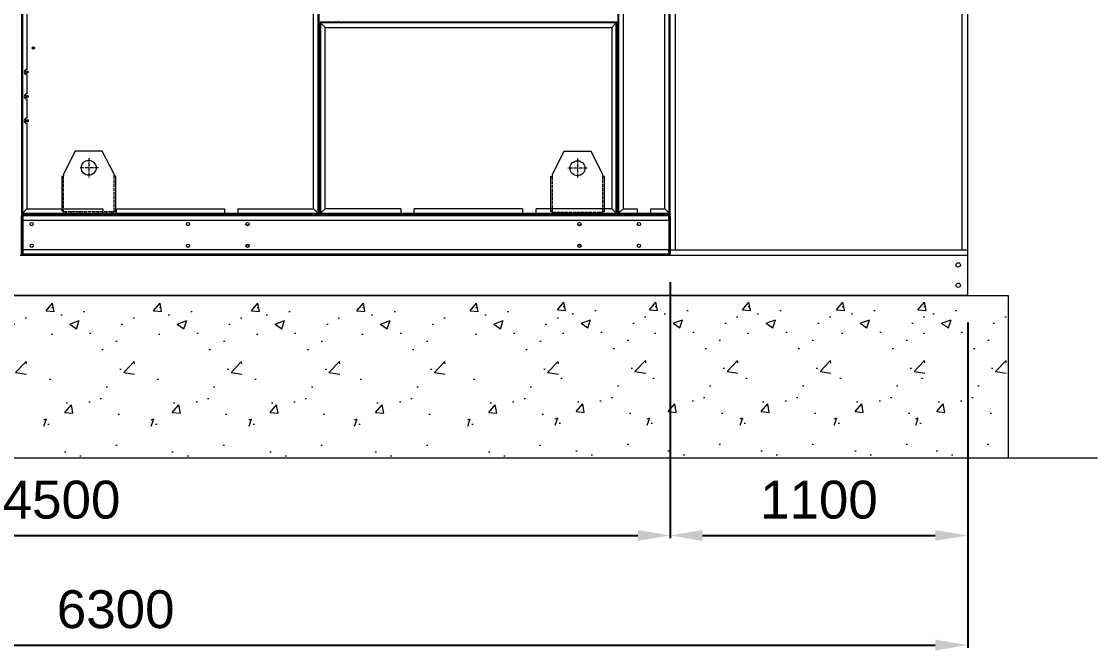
# Model space of a CAD drawing. Header units: millimetres. Extents: x -17070 to 42538, y -291348 to 31440.
# Drawn here: x 26526 to 30504, y 16067 to 18392 of the extents above; entities that cross this region are included whole.
import ezdxf

# ---------------------------------------------------------------- set-up
doc = ezdxf.new("R2010")
doc.units = ezdxf.units.MM
doc.linetypes.add('DASHDOT', pattern=[18.5, 12, -3, 0.5, -3])
doc.linetypes.add('DASHED', pattern=[15, 12, -3])
doc.layers.add('냉각탑_기초', color=23, linetype='Continuous')
doc.styles.get("Standard").update_dxf_attribs({"font": 'arial.ttf'})
doc.dimstyles.new('1.40', dxfattribs={"dimscale": 20, "dimtxt": 1.5, "dimasz": 1, "dimexe": 0.5, "dimexo": 0.5, "dimgap": 0.5, "dimtad": 1, "dimdec": 0, "dimzin": 0, "dimdsep": 46, "dimtxsty": 'Standard', "dimcen": 0, "dimclrd": 2, "dimclre": 2, "dimclrt": 3, "dimadec": 0, "dimazin": 0, "dimtfac": 1, "dimtdec": 0, "dimtmove": 0, "dimatfit": 0, "dimfxl": 1, "dimtolj": 1, "dimtzin": 0, "dimlwd": -1, "dimlwe": -1, "dimarcsym": 0})

# ---------------------------------------------------------------- blocks, each defined once
blk = doc.blocks.new('*D742')
at = {"color": 2, "transparency": 16777216}
for p, q in [((24424.2, 17427.7), (24424.2, 16481.8)), ((28924.2, 17427.7), (28924.2, 16481.8)), ((24544.2, 16491.8), (28804.2, 16491.8))]:
    blk.add_line(p, q, dxfattribs=at)
for points in [[(24544.2, 16511.8), (24544.2, 16471.8), (24424.2, 16491.8)], [(28804.2, 16511.8), (28804.2, 16471.8), (28924.2, 16491.8)]]:
    blk.add_solid(points, dxfattribs=at)
at = {"layer": 'Defpoints', "color": 0, "transparency": 16777216}
for p in [(24424.2, 17527.7), (28924.2, 17527.7), (28924.2, 16491.8)]:
    blk.add_point(p, dxfattribs=at)
at = {"color": 3, "lineweight": 5, "transparency": 16777216, "insert": (26674.2, 16623.2), "char_height": 140, "attachment_point": 5}
blk.add_mtext('\\A1;4500', dxfattribs=at)
blk = doc.blocks.new('*D743')
at = {"color": 2, "transparency": 16777216}
for p, q in [((28924.2, 17279.3), (28924.2, 16481.8)), ((30024.2, 17279.3), (30024.2, 16481.8)), ((29044.2, 16491.8), (29904.2, 16491.8))]:
    blk.add_line(p, q, dxfattribs=at)
for points in [[(29044.2, 16511.8), (29044.2, 16471.8), (28924.2, 16491.8)], [(29904.2, 16511.8), (29904.2, 16471.8), (30024.2, 16491.8)]]:
    blk.add_solid(points, dxfattribs=at)
at = {"layer": 'Defpoints', "color": 0, "transparency": 16777216}
for p in [(28924.2, 17379.3), (30024.2, 17379.3), (30024.2, 16491.8)]:
    blk.add_point(p, dxfattribs=at)
at = {"color": 3, "lineweight": 5, "transparency": 16777216, "insert": (29474.2, 16623.2), "char_height": 140, "attachment_point": 5}
blk.add_mtext('\\A1;1100', dxfattribs=at)
blk = doc.blocks.new('*D744')
at = {"color": 2, "transparency": 16777216}
for p, q in [((23724.2, 17279.3), (23724.2, 16076.6)), ((30024.2, 17279.3), (30024.2, 16076.6)), ((23844.2, 16086.6), (29904.2, 16086.6))]:
    blk.add_line(p, q, dxfattribs=at)
for points in [[(23844.2, 16106.6), (23844.2, 16066.6), (23724.2, 16086.6)], [(29904.2, 16106.6), (29904.2, 16066.6), (30024.2, 16086.6)]]:
    blk.add_solid(points, dxfattribs=at)
at = {"layer": 'Defpoints', "color": 0, "transparency": 16777216}
for p in [(23724.2, 17379.3), (30024.2, 17379.3), (30024.2, 16086.6)]:
    blk.add_point(p, dxfattribs=at)
at = {"color": 3, "lineweight": 5, "transparency": 16777216, "insert": (26874.2, 16218.1), "char_height": 140, "attachment_point": 5}
blk.add_mtext('\\A1;6300', dxfattribs=at)
blk = doc.blocks.new('457536')
at = {"color": 7, "lineweight": 5}
for p, q in [((114592.520962, 89152.297332), (114550.020962, 89069.297332)), ((114692.520962, 89152.297332), (114592.520962, 89152.297332)), ((114735.020962, 89069.297332), (114692.520962, 89152.297332)), ((114542.520962, 89059.297332), (114542.520962, 88929.797332)), ((114742.520962, 88929.797332), (114742.520962, 89059.297332)), ((114550.020962, 88922.297332), (114735.020962, 88922.297332))]:
    blk.add_line(p, q, dxfattribs=at)
at = {"color": 7, "linetype": 'DASHDOT', "lineweight": 5}
for p, q in [((114642.520962, 89126.047332), (114642.520962, 89054.547332)), ((114678.270962, 89090.297332), (114606.770962, 89090.297332))]:
    blk.add_line(p, q, dxfattribs=at)
at = {"color": 7, "lineweight": 5, "ltscale": 0.125}
for p, q in [((114550.020962, 89059.297332), (114550.020962, 89069.297332)), ((114735.020962, 89069.297332), (114735.020962, 89059.297332))]:
    blk.add_line(p, q, dxfattribs=at)
at = {"color": 7, "lineweight": 5, "ltscale": 0.09375}
for p, q in [((114542.520962, 89059.297332), (114550.020962, 89059.297332)), ((114742.520962, 89059.297332), (114735.020962, 89059.297332)), ((114550.020962, 88929.797332), (114542.520962, 88929.797332)), ((114550.020962, 88922.297332), (114550.020962, 88929.797332)), ((114735.020962, 88929.797332), (114742.520962, 88929.797332)), ((114735.020962, 88922.297332), (114735.020962, 88929.797332))]:
    blk.add_line(p, q, dxfattribs=at)
at = {"color": 7, "linetype": 'DASHED', "lineweight": 5}
for p, q in [((114548.520962, 89059.297332), (114548.520962, 88929.797332)), ((114736.520962, 88929.797332), (114736.520962, 89059.297332)), ((114550.020962, 88928.297332), (114735.020962, 88928.297332))]:
    blk.add_line(p, q, dxfattribs=at)
at = {"color": 7, "linetype": 'DASHED', "lineweight": 5, "ltscale": 0.075}
for p, q in [((114558.520962, 88928.297332), (114558.520962, 88922.297332)), ((114576.520962, 88928.297332), (114576.520962, 88922.297332)), ((114608.520962, 88928.297332), (114608.520962, 88922.297332)), ((114626.520962, 88928.297332), (114626.520962, 88922.297332)), ((114658.520962, 88928.297332), (114658.520962, 88922.297332)), ((114676.520962, 88928.297332), (114676.520962, 88922.297332)), ((114708.520962, 88928.297332), (114708.520962, 88922.297332)), ((114726.520962, 88928.297332), (114726.520962, 88922.297332))]:
    blk.add_line(p, q, dxfattribs=at)
at = {"color": 7, "lineweight": 5}
blk.add_circle((114642.520962, 89090.297332), 27.5, dxfattribs=at)
blk = doc.blocks.new('1')
at = {"color": 0, "lineweight": 20}
for p, q in [((30024.2, 17527.7), (30024.2, 20527.7)), ((30004.2, 17547.7), (30004.2, 20507.7)), ((28924.2, 17547.7), (30024.2, 17547.7)), ((26520.7, 17527.7), (26528.9, 17527.7)), ((28919.5, 17527.7), (30024.2, 17527.7)), ((28924.2, 17527.7), (28924.2, 17532.4)), ((30024.2, 17379.3), (30024.2, 17527.7)), ((30024.2, 17379.3), (23724.2, 17379.3))]:
    blk.add_line(p, q, dxfattribs=at)
at = {"color": 7, "lineweight": 20}
for p, q in [((26526.2, 20524.6), (26526.2, 17682.8)), ((26529.3, 20524.6), (26529.3, 17682.8)), ((26546.2, 20497.7), (26546.2, 18214.6)), ((27606.2, 17699.7), (27606.2, 20499)), ((27623.1, 17682.8), (27623.1, 20524.6)), ((27626.2, 17682.8), (27626.2, 20524.6)), ((28730.2, 20524.6), (28730.2, 17682.8)), ((28733.3, 20524.6), (28733.3, 17682.8)), ((28750.2, 20499), (28750.2, 17699.7)), ((28921.1, 17682.8), (28921.1, 20524.6)), ((28924.2, 17682.8), (28924.2, 20524.6)), ((28944.2, 17547.7), (28944.2, 20507.7)), ((28904.2, 17699.7), (28904.2, 19688.7)), ((28725.1, 18389.7), (27631.3, 18389.7)), ((28725.1, 18386.6), (27631.3, 18386.6)), ((27648.2, 18369.7), (28708.2, 18369.7)), ((26528.2, 17679.3), (28924.2, 17679.3)), ((26528.2, 17677.7), (28924.2, 17677.7)), ((26529.3, 17679.7), (27623.1, 17679.7)), ((28919.5, 17677.7), (26530.9, 17677.7)), ((28919.5, 17673), (26530.9, 17673)), ((27631.3, 17679.7), (28725.1, 17679.7)), ((26530.9, 17657.7), (28919.5, 17657.7)), ((28919.5, 17547.7), (26530.9, 17547.7)), ((28919.5, 17527.7), (26528.9, 17527.7)), ((26530.9, 17532.4), (28919.5, 17532.4)), ((26530.9, 17527.7), (28919.5, 17527.7))]:
    blk.add_line(p, q, dxfattribs=at)
at = {"color": 7, "lineweight": 20, "ltscale": 0.000833333}
for p, q in [((27628.2, 18388.1), (27628.2, 18386.6)), ((27631.3, 18389.7), (27629.8, 18389.7)), ((27629.8, 18386.6), (27629.8, 18388.1)), ((27629.8, 18388.1), (27631.3, 18388.1)), ((28726.6, 18389.7), (28725.1, 18389.7)), ((28725.1, 18388.1), (28726.6, 18388.1)), ((28726.6, 18388.1), (28726.6, 18386.6)), ((28728.2, 18386.6), (28728.2, 18388.1)), ((26526.2, 17682.8), (26526.2, 17681.3)), ((26527.8, 17681.3), (26527.8, 17682.8)), ((26529.3, 17681.3), (26527.8, 17681.3)), ((26527.8, 17679.7), (26529.3, 17679.7)), ((26529.4, 17673), (26530.9, 17673)), ((27623.1, 17682.8), (27623.1, 17681.3)), ((27624.6, 17681.3), (27623.1, 17681.3)), ((27623.1, 17679.7), (27624.6, 17679.7)), ((27624.6, 17682.8), (27624.6, 17681.3)), ((27626.2, 17681.3), (27626.2, 17682.8)), ((27628.2, 17682.8), (27628.2, 17681.3)), ((27629.8, 17681.3), (27629.8, 17682.8)), ((27631.3, 17681.3), (27629.8, 17681.3)), ((27629.8, 17679.7), (27631.3, 17679.7)), ((28726.6, 17681.3), (28725.1, 17681.3)), ((28725.1, 17679.7), (28726.6, 17679.7)), ((28726.6, 17682.8), (28726.6, 17681.3)), ((28728.2, 17681.3), (28728.2, 17682.8)), ((28730.2, 17682.8), (28730.2, 17681.3)), ((28731.8, 17681.3), (28731.8, 17682.8)), ((28733.3, 17681.3), (28731.8, 17681.3)), ((28731.8, 17679.7), (28733.3, 17679.7)), ((28921, 17673), (28919.5, 17673)), ((28921.1, 17682.8), (28921.1, 17681.3)), ((28922.6, 17681.3), (28921.1, 17681.3)), ((28921.1, 17679.7), (28922.6, 17679.7)), ((28922.6, 17682.8), (28922.6, 17681.3)), ((28924.2, 17681.3), (28924.2, 17682.8)), ((26529.4, 17532.4), (26530.9, 17532.4)), ((28921, 17532.4), (28919.5, 17532.4))]:
    blk.add_line(p, q, dxfattribs=at)
at = {"color": 7, "lineweight": 20, "ltscale": 0.000888889}
for p, q in [((27628.2, 18388.1), (27629.8, 18388.1)), ((27628.2, 18386.6), (27629.8, 18386.6)), ((27629.8, 18389.7), (27629.8, 18388.1)), ((28725.1, 18389.7), (28725.1, 18388.1)), ((28726.6, 18389.7), (28726.6, 18388.1)), ((28728.2, 18388.1), (28726.6, 18388.1)), ((28728.2, 18386.6), (28726.6, 18386.6)), ((26526.2, 17682.8), (26527.8, 17682.8)), ((26526.2, 17681.3), (26527.8, 17681.3)), ((26527.8, 17679.7), (26527.8, 17681.3)), ((26528.2, 17679.3), (26528.2, 17677.7)), ((26529.3, 17679.7), (26529.3, 17681.3)), ((27623.1, 17679.7), (27623.1, 17681.3)), ((27626.2, 17682.8), (27624.6, 17682.8)), ((27624.6, 17679.7), (27624.6, 17681.3)), ((27626.2, 17681.3), (27624.6, 17681.3)), ((27628.2, 17681.3), (27629.8, 17681.3)), ((27629.8, 17679.7), (27629.8, 17681.3)), ((28725.1, 17679.7), (28725.1, 17681.3)), ((28726.6, 17679.7), (28726.6, 17681.3)), ((28728.2, 17681.3), (28726.6, 17681.3)), ((28730.2, 17682.8), (28731.8, 17682.8)), ((28730.2, 17681.3), (28731.8, 17681.3)), ((28731.8, 17679.7), (28731.8, 17681.3)), ((28733.3, 17679.7), (28733.3, 17681.3)), ((28921.1, 17679.7), (28921.1, 17681.3)), ((28924.2, 17682.8), (28922.6, 17682.8)), ((28922.6, 17679.7), (28922.6, 17681.3)), ((28924.2, 17681.3), (28922.6, 17681.3)), ((28924.2, 17679.3), (28924.2, 17677.7))]:
    blk.add_line(p, q, dxfattribs=at)
at = {"color": 7, "lineweight": 20, "ltscale": 0.391}
for p, q in [((27628.2, 18386.6), (27628.2, 17682.8)), ((27631.3, 18386.6), (27631.3, 17682.8)), ((28725.1, 17682.8), (28725.1, 18386.6)), ((28728.2, 17682.8), (28728.2, 18386.6))]:
    blk.add_line(p, q, dxfattribs=at)
at = {"color": 7, "lineweight": 20, "ltscale": 0.000251392}
for p, q in [((27631.3, 18389.7), (27631.3, 18389.2)), ((27628.2, 17682.8), (27628.6, 17682.8)), ((27631.3, 17679.7), (27631.3, 17680.1)), ((28728.2, 17682.8), (28727.7, 17682.8))]:
    blk.add_line(p, q, dxfattribs=at)
at = {"color": 7, "lineweight": 20, "ltscale": 0.001722}
for p, q in [((27631.3, 18386.6), (27631.3, 18389.7)), ((26529.3, 17682.8), (26526.2, 17682.8)), ((26529.3, 17682.8), (26529.3, 17679.7)), ((27623.1, 17682.8), (27626.2, 17682.8)), ((27631.3, 17682.8), (27628.2, 17682.8)), ((27631.3, 17682.8), (27631.3, 17679.7)), ((28725.1, 17682.8), (28728.2, 17682.8)), ((28733.3, 17682.8), (28730.2, 17682.8)), ((28733.3, 17682.8), (28733.3, 17679.7)), ((28921.1, 17682.8), (28924.2, 17682.8))]:
    blk.add_line(p, q, dxfattribs=at)
at = {"color": 7, "lineweight": 20, "ltscale": 0.013278}
for p, q in [((27648.2, 18369.7), (27631.3, 18386.6)), ((27631.3, 18386.6), (27648.2, 18369.7)), ((28725.1, 18386.6), (28708.2, 18369.7)), ((28708.2, 18369.7), (28725.1, 18386.6)), ((26529.3, 17682.8), (26546.2, 17699.7)), ((26546.2, 17699.7), (26529.3, 17682.8)), ((27623.1, 17682.8), (27606.2, 17699.7)), ((27606.2, 17699.7), (27623.1, 17682.8)), ((27648.2, 17699.7), (27631.3, 17682.8)), ((27631.3, 17682.8), (27648.2, 17699.7)), ((28725.1, 17682.8), (28708.2, 17699.7)), ((28708.2, 17699.7), (28725.1, 17682.8)), ((28733.3, 17682.8), (28750.2, 17699.7)), ((28750.2, 17699.7), (28733.3, 17682.8)), ((28921.1, 17682.8), (28904.2, 17699.7)), ((28904.2, 17699.7), (28921.1, 17682.8))]:
    blk.add_line(p, q, dxfattribs=at)
at = {"color": 7, "lineweight": 20, "ltscale": 0.001571}
blk.add_line((27667, 18389.7), (27665, 18391.7), dxfattribs=at)
at = {"color": 7, "lineweight": 20, "ltscale": 0.002222}
blk.add_line((27698.7, 18391.7), (27695.2, 18389.7), dxfattribs=at)
blk.add_line((27698.7, 18391.7), (27695.2, 18389.7), dxfattribs=at)
at = {"color": 7, "lineweight": 20, "ltscale": 0.001283}
blk.add_line((27699.2, 18391.7), (27700.4, 18389.7), dxfattribs=at)
blk.add_line((27699.2, 18391.7), (27700.4, 18389.7), dxfattribs=at)
at = {"color": 7, "lineweight": 20, "ltscale": 0.001111}
for p, q in [((28014, 18389.7), (28014, 18391.7)), ((28018.7, 18389.7), (28018.7, 18391.7)), ((28034, 18391.7), (28034, 18389.7)), ((28094, 18389.7), (28094, 18391.7)), ((28109.3, 18391.7), (28109.3, 18389.7)), ((28114, 18391.7), (28114, 18389.7)), ((27626.2, 18358.6), (27628.2, 18358.6)), ((27626.2, 17984.3), (27628.2, 17984.3)), ((28730.2, 17987.5), (28728.2, 17987.5)), ((28730.2, 17985.9), (28728.2, 17985.9)), ((28728.2, 17984.3), (28730.2, 17984.3)), ((27626.2, 17979.6), (27628.2, 17979.6)), ((27626.2, 17964.3), (27628.2, 17964.3)), ((28728.2, 17979.6), (28730.2, 17979.6)), ((28728.2, 17964.3), (28730.2, 17964.3)), ((27628.2, 17874.3), (27626.2, 17874.3)), ((28730.2, 17874.3), (28728.2, 17874.3)), ((27628.2, 17859), (27626.2, 17859)), ((27628.2, 17854.3), (27626.2, 17854.3)), ((28730.2, 17859), (28728.2, 17859)), ((28730.2, 17854.3), (28728.2, 17854.3)), ((28730.2, 17854.3), (28728.2, 17854.3)), ((28730.2, 17849.3), (28728.2, 17849.3)), ((28728.2, 17839.3), (28730.2, 17839.3)), ((28728.2, 17834.3), (28730.2, 17834.3)), ((28730.2, 17699.3), (28728.2, 17699.3)), ((28730.2, 17694.3), (28728.2, 17694.3))]:
    blk.add_line(p, q, dxfattribs=at)
at = {"color": 7, "lineweight": 20, "ltscale": 0.372222}
for p, q in [((27648.2, 17699.7), (27648.2, 18369.7)), ((28708.2, 18369.7), (28708.2, 17699.7))]:
    blk.add_line(p, q, dxfattribs=at)
at = {"color": 7, "lineweight": 20, "ltscale": 0.038889}
for p, q in [((26546.2, 18194.6), (26546.2, 18124.6)), ((26546.2, 18104.6), (26546.2, 18034.6))]:
    blk.add_line(p, q, dxfattribs=at)
at = {"color": 7, "lineweight": 20, "ltscale": 0.174969}
blk.add_line((26546.2, 18014.6), (26546.2, 17699.7), dxfattribs=at)
at = {"color": 7, "lineweight": 20, "ltscale": 0.001778}
for p, q in [((26526.2, 17673), (26529.4, 17673)), ((28924.2, 17673), (28921, 17673)), ((26526.2, 17532.4), (26529.4, 17532.4)), ((28924.2, 17532.4), (28921, 17532.4))]:
    blk.add_line(p, q, dxfattribs=at)
at = {"color": 7, "lineweight": 20, "ltscale": 0.078111}
for p, q in [((26526.2, 17532.4), (26526.2, 17673)), ((26529.4, 17532.4), (26529.4, 17673)), ((28919.5, 17673), (28919.5, 17532.4)), ((28921, 17673), (28921, 17532.4)), ((28924.2, 17673), (28924.2, 17532.4))]:
    blk.add_line(p, q, dxfattribs=at)
at = {"color": 7, "lineweight": 20, "ltscale": 0.164944}
for p, q in [((26529.3, 17682.8), (26826.2, 17682.8)), ((27326.2, 17682.8), (27623.1, 17682.8)), ((27631.3, 17682.8), (27928.2, 17682.8)), ((28428.2, 17682.8), (28725.1, 17682.8))]:
    blk.add_line(p, q, dxfattribs=at)
at = {"color": 7, "lineweight": 20, "ltscale": 0.002611}
for p, q in [((26530.9, 17677.7), (26530.9, 17673)), ((28919.5, 17677.7), (28919.5, 17673)), ((26530.9, 17527.7), (26530.9, 17532.4)), ((28919.5, 17527.7), (28919.5, 17532.4))]:
    blk.add_line(p, q, dxfattribs=at)
at = {"color": 7, "lineweight": 20, "ltscale": 0.0085}
for p, q in [((26530.9, 17673), (26530.9, 17657.7)), ((28919.5, 17657.7), (28919.5, 17673)), ((26530.9, 17547.7), (26530.9, 17532.4)), ((28919.5, 17532.4), (28919.5, 17547.7))]:
    blk.add_line(p, q, dxfattribs=at)
at = {"color": 7, "lineweight": 20, "ltscale": 0.155556}
for p, q in [((26546.2, 17699.7), (26826.2, 17699.7)), ((27326.2, 17699.7), (27606.2, 17699.7)), ((27928.2, 17699.7), (27648.2, 17699.7)), ((28708.2, 17699.7), (28428.2, 17699.7))]:
    blk.add_line(p, q, dxfattribs=at)
at = {"color": 7, "lineweight": 20, "ltscale": 0.009389}
for p, q in [((26826.2, 17699.7), (26826.2, 17682.8)), ((26876.2, 17699.7), (26876.2, 17682.8)), ((27276.2, 17699.7), (27276.2, 17682.8)), ((27326.2, 17699.7), (27326.2, 17682.8)), ((27928.2, 17699.7), (27928.2, 17682.8)), ((27978.2, 17682.8), (27978.2, 17699.7)), ((28378.2, 17699.7), (28378.2, 17682.8)), ((28428.2, 17682.8), (28428.2, 17699.7)), ((28802.2, 17699.7), (28802.2, 17682.8)), ((28852.2, 17682.8), (28852.2, 17699.7))]:
    blk.add_line(p, q, dxfattribs=at)
at = {"color": 7, "lineweight": 20, "ltscale": 0.027778}
for p, q in [((26826.2, 17682.8), (26876.2, 17682.8)), ((26826.2, 17682.8), (26876.2, 17682.8)), ((27276.2, 17682.8), (27326.2, 17682.8)), ((27928.2, 17682.8), (27978.2, 17682.8)), ((27928.2, 17682.8), (27978.2, 17682.8)), ((28378.2, 17682.8), (28428.2, 17682.8)), ((28378.2, 17682.8), (28428.2, 17682.8)), ((28802.2, 17682.8), (28852.2, 17682.8))]:
    blk.add_line(p, q, dxfattribs=at)
at = {"color": 7, "lineweight": 20, "ltscale": 0.222222}
for p, q in [((26876.2, 17699.7), (27276.2, 17699.7)), ((26876.2, 17682.8), (27276.2, 17682.8)), ((28378.2, 17699.7), (27978.2, 17699.7)), ((27978.2, 17682.8), (28378.2, 17682.8))]:
    blk.add_line(p, q, dxfattribs=at)
at = {"color": 7, "lineweight": 20, "ltscale": 0.000222136}
for p, q in [((27125.3, 17679.3), (27125.3, 17679.7)), ((27378.3, 17679.3), (27378.3, 17679.7)), ((28825.3, 17679.3), (28825.3, 17679.7))]:
    blk.add_line(p, q, dxfattribs=at)
at = {"color": 7, "lineweight": 20, "ltscale": 0.005556}
for p, q in [((27135.3, 17679.3), (27125.3, 17679.3)), ((27378.3, 17679.3), (27368.3, 17679.3)), ((28582.3, 17679.3), (28572.3, 17679.3)), ((28825.3, 17679.3), (28815.3, 17679.3))]:
    blk.add_line(p, q, dxfattribs=at)
at = {"color": 7, "lineweight": 20, "ltscale": 0.00022214}
for p, q in [((27135.3, 17679.3), (27135.3, 17679.7)), ((27368.3, 17679.3), (27368.3, 17679.7)), ((28815.3, 17679.3), (28815.3, 17679.7))]:
    blk.add_line(p, q, dxfattribs=at)
at = {"color": 7, "lineweight": 20, "ltscale": 0.129444}
for p, q in [((27368.3, 17679.3), (27135.3, 17679.3)), ((28815.3, 17679.3), (28582.3, 17679.3))]:
    blk.add_line(p, q, dxfattribs=at)
at = {"color": 7, "lineweight": 20, "ltscale": 0.000222146}
blk.add_line((28572.3, 17679.3), (28572.3, 17679.7), dxfattribs=at)
at = {"color": 7, "lineweight": 20, "ltscale": 0.000222151}
blk.add_line((28582.3, 17679.3), (28582.3, 17679.7), dxfattribs=at)
at = {"color": 7, "lineweight": 20, "ltscale": 0.038278}
for p, q in [((28733.3, 17682.8), (28802.2, 17682.8)), ((28852.2, 17682.8), (28921.1, 17682.8))]:
    blk.add_line(p, q, dxfattribs=at)
at = {"color": 7, "lineweight": 20, "ltscale": 0.104333}
blk.add_line((28733.3, 17679.7), (28921.1, 17679.7), dxfattribs=at)
at = {"color": 7, "lineweight": 20, "ltscale": 0.028889}
for p, q in [((28750.2, 17699.7), (28802.2, 17699.7)), ((28852.2, 17699.7), (28904.2, 17699.7))]:
    blk.add_line(p, q, dxfattribs=at)
at = {"color": 7, "lineweight": 20, "ltscale": 0.061111}
blk.add_line((26530.9, 17657.7), (26530.9, 17547.7), dxfattribs=at)
at = {"color": 7, "lineweight": 20, "ltscale": 0.006061}
for p, q in [((27356.3, 17640.2), (27367.2, 17640.2)), ((28583.2, 17640.2), (28594.1, 17640.2))]:
    blk.add_line(p, q, dxfattribs=at)
at = {"color": 7, "lineweight": 20, "ltscale": 0.00606}
for p, q in [((27367.2, 17565.2), (27356.3, 17565.2)), ((28594.1, 17565.2), (28583.2, 17565.2))]:
    blk.add_line(p, q, dxfattribs=at)
at = {"color": 7, "lineweight": 20}
for centre, radius in [((26569.5, 18293.9), 4.5), ((26569.5, 18293.9), 3), ((26546.2, 18204.6), 4.5), ((26546.2, 18204.6), 3), ((26546.2, 18114.6), 4.5), ((26546.2, 18114.6), 3), ((26546.2, 18024.6), 4.5), ((26546.2, 18024.6), 3), ((26563.7, 17642.7), 6), ((27141.8, 17642.7), 6), ((27361.8, 17642.7), 6), ((28588.7, 17642.7), 6), ((28808.7, 17642.7), 6), ((26563.7, 17562.7), 6), ((27141.8, 17562.7), 6), ((27361.8, 17562.7), 6), ((28588.7, 17562.7), 6), ((28808.7, 17562.7), 6)]:
    blk.add_circle(centre, radius, dxfattribs=at)
at = {"lineweight": 20}
for centre in [(29989.2, 17491.8), (29989.2, 17416.8)]:
    blk.add_circle(centre, 8, dxfattribs=at)
at = {"color": 7, "lineweight": 20}
for centre, radius, start, end in [((27684, 18394.7), 10, 197.7541, 210.3255), ((27685, 18394.7), 4.5, 222.6586, 317.3414), ((26546.2, 18204.6), 10, 90, 270), ((26546.2, 18114.6), 10, 90, 270), ((26546.2, 18024.6), 10, 90, 270), ((26530.9, 17673), 4.7, 90.1877, 180), ((26530.9, 17673), 1.5, 90, 180), ((28919.5, 17673), 4.7, 0, 89.8123), ((28919.5, 17673), 1.5, 0, 90), ((26530.9, 17532.4), 4.7, 180, 270), ((26530.9, 17532.4), 1.5, 180, 270)]:
    blk.add_arc(centre, radius, start, end, dxfattribs=at)
at = {"color": 0, "lineweight": 20}
for p in [(-87867.9, -71239.5), (-86060.9, -71241)]:
    blk.add_blockref('457536', p, dxfattribs=at)

msp = doc.modelspace()

# ---------------------------------------------------------------- hatches: boundary and pattern name
at = {"layer": '냉각탑_기초', "lineweight": 20, "ltscale": 30}
h = msp.add_hatch(dxfattribs=at)
h.set_pattern_fill('AR-CONC', color=256, scale=50, style=0)
h.set_pattern_definition([(50, (11615.77, 837.98), (358.63, -31.376), [37.5, -412.5]), (355, (11615.77, 837.98), (-69.3757, 376.096), [30, -330]), (100.4514, (11645.66, 835.37), (289.2547, 344.72), [31.87, -350.571]), (46.1842, (11615.77, 938), (533.6205, -82.7595), [56.25, -618.75]), (96.6356, (11660.24, 931.1), (467.331, 487.059), [47.805, -525.856]), (351.1842, (11615.77, 938), (467.331, 487.059), [45, -495]), (21, (11665.77, 912.98), (298.4535, -201.3094), [37.5, -412.5]), (326, (11665.77, 912.98), (121.6577, 362.575), [30, -330]), (71.4514, (11690.64, 896.2), (420.1113, 161.265), [31.87, -350.571]), (37.5, (11615.77, 837.98), (6.0799, 166.4469), [0, -326, 0, -335, 0, -331.25]), (7.5, (11615.77, 837.98), (131.5348, 197.2059), [0, -191, 0, -318.5, 0, -126.25]), (327.5, (11504.27, 837.98), (266.9112, -11.2774), [0, -125, 0, -390, 0, -517.5]), (317.5, (11454.27, 837.98), (291.593, 50.0525), [0, -162.5, 0, -259, 0, -367.5])])
h.paths.add_polyline_path([(26544.3, 17379.3), (26209.3, 17379.3), (26209.3, 16779.3), (26544.3, 16779.3)])
h = msp.add_hatch(dxfattribs=at)
h.set_pattern_fill('AR-CONC', color=256, scale=50, style=0)
h.set_pattern_definition([(50, (12015.4, 837.98), (358.63, -31.376), [37.5, -412.5]), (355, (12015.4, 837.98), (-69.3757, 376.096), [30, -330]), (100.4514, (12045.3, 835.37), (289.2547, 344.72), [31.87, -350.571]), (46.1842, (12015.4, 938), (533.6205, -82.7595), [56.25, -618.75]), (96.6356, (12059.87, 931.1), (467.331, 487.059), [47.805, -525.856]), (351.1842, (12015.4, 938), (467.331, 487.059), [45, -495]), (21, (12065.4, 912.98), (298.4535, -201.3094), [37.5, -412.5]), (326, (12065.4, 912.98), (121.6577, 362.575), [30, -330]), (71.4514, (12090.27, 896.2), (420.1113, 161.265), [31.87, -350.571]), (37.5, (12015.4, 837.98), (6.0799, 166.4469), [0, -326, 0, -335, 0, -331.25]), (7.5, (12015.4, 837.98), (131.5348, 197.2059), [0, -191, 0, -318.5, 0, -126.25]), (327.5, (11903.9, 837.98), (266.9112, -11.2774), [0, -125, 0, -390, 0, -517.5]), (317.5, (11853.9, 837.98), (291.593, 50.0525), [0, -162.5, 0, -259, 0, -367.5])])
h.paths.add_polyline_path([(26943.9, 17379.3), (26608.9, 17379.3), (26608.9, 16779.3), (26943.9, 16779.3)])
h = msp.add_hatch(dxfattribs=at)
h.set_pattern_fill('AR-CONC', color=256, scale=50, style=0)
h.set_pattern_definition([(50, (12412.5, 837.98), (358.63, -31.376), [37.5, -412.5]), (355, (12412.5, 837.98), (-69.3757, 376.096), [30, -330]), (100.4514, (12442.37, 835.37), (289.2547, 344.72), [31.87, -350.571]), (46.1842, (12412.5, 938), (533.6205, -82.7595), [56.25, -618.75]), (96.6356, (12456.96, 931.1), (467.331, 487.059), [47.805, -525.856]), (351.1842, (12412.5, 938), (467.331, 487.059), [45, -495]), (21, (12462.5, 912.98), (298.4535, -201.3094), [37.5, -412.5]), (326, (12462.5, 912.98), (121.6577, 362.575), [30, -330]), (71.4514, (12487.36, 896.2), (420.1113, 161.265), [31.87, -350.571]), (37.5, (12412.49, 837.98), (6.0799, 166.4469), [0, -326, 0, -335, 0, -331.25]), (7.5, (12412.49, 837.98), (131.5348, 197.2059), [0, -191, 0, -318.5, 0, -126.25]), (327.5, (12300.99, 837.98), (266.9112, -11.2774), [0, -125, 0, -390, 0, -517.5]), (317.5, (12250.99, 837.98), (291.593, 50.0525), [0, -162.5, 0, -259, 0, -367.5])])
h.paths.add_polyline_path([(27341, 17379.3), (27006, 17379.3), (27006, 16779.3), (27341, 16779.3)])
h = msp.add_hatch(dxfattribs=at)
h.set_pattern_fill('AR-CONC', color=256, scale=50, style=0)
h.set_pattern_definition([(50, (12774.12, 837.98), (358.63, -31.376), [37.5, -412.5]), (355, (12774.12, 837.98), (-69.3757, 376.096), [30, -330]), (100.4514, (12804, 835.37), (289.2547, 344.72), [31.87, -350.571]), (46.1842, (12774.1, 938), (533.6205, -82.7595), [56.25, -618.75]), (96.6356, (12818.6, 931.1), (467.331, 487.059), [47.805, -525.856]), (351.1842, (12774.1, 938), (467.331, 487.059), [45, -495]), (21, (12824.12, 912.98), (298.4535, -201.3094), [37.5, -412.5]), (326, (12824.12, 912.98), (121.6577, 362.575), [30, -330]), (71.4514, (12849, 896.2), (420.1113, 161.265), [31.87, -350.571]), (37.5, (12774.12, 837.98), (6.0799, 166.4469), [0, -326, 0, -335, 0, -331.25]), (7.5, (12774.12, 837.98), (131.5348, 197.2059), [0, -191, 0, -318.5, 0, -126.25]), (327.5, (12662.62, 837.98), (266.9112, -11.2774), [0, -125, 0, -390, 0, -517.5]), (317.5, (12612.62, 837.98), (291.593, 50.0525), [0, -162.5, 0, -259, 0, -367.5])])
h.paths.add_polyline_path([(27702.6, 17379.3), (27367.6, 17379.3), (27367.6, 16779.3), (27702.6, 16779.3)])
h = msp.add_hatch(dxfattribs=at)
h.set_pattern_fill('AR-CONC', color=256, scale=50, style=0)
h.set_pattern_definition([(50, (13164.12, 837.98), (358.63, -31.376), [37.5, -412.5]), (355, (13164.1, 837.98), (-69.3757, 376.096), [30, -330]), (100.4514, (13194, 835.37), (289.2547, 344.72), [31.87, -350.571]), (46.1842, (13164.1, 938), (533.6205, -82.7595), [56.25, -618.75]), (96.6356, (13208.6, 931.1), (467.331, 487.059), [47.805, -525.856]), (351.1842, (13164.1, 938), (467.331, 487.059), [45, -495]), (21, (13214.12, 912.98), (298.4535, -201.3094), [37.5, -412.5]), (326, (13214.1, 912.98), (121.6577, 362.575), [30, -330]), (71.4514, (13239, 896.2), (420.1113, 161.265), [31.87, -350.571]), (37.5, (13164.12, 837.98), (6.0799, 166.4469), [0, -326, 0, -335, 0, -331.25]), (7.5, (13164.12, 837.98), (131.5348, 197.2059), [0, -191, 0, -318.5, 0, -126.25]), (327.5, (13052.62, 837.98), (266.9112, -11.2774), [0, -125, 0, -390, 0, -517.5]), (317.5, (13002.62, 837.98), (291.593, 50.0525), [0, -162.5, 0, -259, 0, -367.5])])
h.paths.add_polyline_path([(28092.6, 17379.3), (27757.6, 17379.3), (27757.6, 16779.3), (28092.6, 16779.3)])
h = msp.add_hatch(dxfattribs=at)
h.set_pattern_fill('AR-CONC', color=256, scale=50, style=0)
h.set_pattern_definition([(50, (13582.62, 837.98), (358.63, -31.376), [37.5, -412.5]), (355, (13582.62, 837.98), (-69.3757, 376.096), [30, -330]), (100.4514, (13612.5, 835.37), (289.2547, 344.72), [31.87, -350.571]), (46.1842, (13582.62, 938), (533.6205, -82.7595), [56.25, -618.75]), (96.6356, (13627.1, 931.1), (467.331, 487.059), [47.805, -525.856]), (351.1842, (13582.6, 938), (467.331, 487.059), [45, -495]), (21, (13632.62, 912.98), (298.4535, -201.3094), [37.5, -412.5]), (326, (13632.62, 912.98), (121.6577, 362.575), [30, -330]), (71.4514, (13657.5, 896.2), (420.1113, 161.265), [31.87, -350.571]), (37.5, (13582.62, 837.98), (6.0799, 166.4469), [0, -326, 0, -335, 0, -331.25]), (7.5, (13582.62, 837.98), (131.5348, 197.2059), [0, -191, 0, -318.5, 0, -126.25]), (327.5, (13471.12, 837.98), (266.9112, -11.2774), [0, -125, 0, -390, 0, -517.5]), (317.5, (13421.12, 837.98), (291.593, 50.0525), [0, -162.5, 0, -259, 0, -367.5])])
h.paths.add_polyline_path([(28511.1, 17379.3), (28176.1, 17379.3), (28176.1, 16779.3), (28511.1, 16779.3)])
h = msp.add_hatch(dxfattribs=at)
h.set_pattern_fill('AR-CONC', color=256, scale=50, style=0)
h.set_pattern_definition([(50, (13905.6, 841.52), (358.63, -31.376), [37.5, -412.5]), (355, (13905.6, 841.52), (-69.3757, 376.096), [30, -330]), (100.4514, (13935.48, 838.9), (289.2547, 344.72), [31.87, -350.571]), (46.1842, (13905.6, 941.52), (533.6205, -82.7595), [56.25, -618.75]), (96.6356, (13950.06, 934.6), (467.331, 487.059), [47.805, -525.856]), (351.1842, (13905.6, 941.5), (467.331, 487.059), [45, -495]), (21, (13955.6, 916.52), (298.4535, -201.3094), [37.5, -412.5]), (326, (13955.6, 916.52), (121.6577, 362.575), [30, -330]), (71.4514, (13980.47, 899.75), (420.1113, 161.265), [31.87, -350.571]), (37.5, (13905.6, 841.52), (6.0799, 166.4469), [0, -326, 0, -335, 0, -331.25]), (7.5, (13905.6, 841.52), (131.5348, 197.2059), [0, -191, 0, -318.5, 0, -126.25]), (327.5, (13794.1, 841.52), (266.9112, -11.2774), [0, -125, 0, -390, 0, -517.5]), (317.5, (13744.1, 841.52), (291.593, 50.0525), [0, -162.5, 0, -259, 0, -367.5])])
h.paths.add_polyline_path([(28834.1, 17382.8), (28499.1, 17382.8), (28499.1, 16782.8), (28834.1, 16782.8)])
h = msp.add_hatch(dxfattribs=at)
h.set_pattern_fill('AR-CONC', color=256, scale=50, style=0)
h.set_pattern_definition([(50, (14245.9, 841.52), (358.63, -31.376), [37.5, -412.5]), (355, (14245.9, 841.52), (-69.3757, 376.096), [30, -330]), (100.4514, (14275.78, 838.9), (289.2547, 344.72), [31.87, -350.571]), (46.1842, (14245.9, 941.52), (533.6205, -82.7595), [56.25, -618.75]), (96.6356, (14290.36, 934.6), (467.331, 487.059), [47.805, -525.856]), (351.1842, (14245.9, 941.5), (467.331, 487.059), [45, -495]), (21, (14295.9, 916.52), (298.4535, -201.3094), [37.5, -412.5]), (326, (14295.9, 916.52), (121.6577, 362.575), [30, -330]), (71.4514, (14320.76, 899.75), (420.1113, 161.265), [31.87, -350.571]), (37.5, (14245.89, 841.52), (6.0799, 166.4469), [0, -326, 0, -335, 0, -331.25]), (7.5, (14245.9, 841.52), (131.5348, 197.2059), [0, -191, 0, -318.5, 0, -126.25]), (327.5, (14134.39, 841.52), (266.9112, -11.2774), [0, -125, 0, -390, 0, -517.5]), (317.5, (14084.4, 841.52), (291.593, 50.0525), [0, -162.5, 0, -259, 0, -367.5])])
h.paths.add_polyline_path([(29174.4, 17382.8), (28839.4, 17382.8), (28839.4, 16782.8), (29174.4, 16782.8)])
h = msp.add_hatch(dxfattribs=at)
h.set_pattern_fill('AR-CONC', color=256, scale=50, style=0)
h.set_pattern_definition([(50, (14589.73, 841.52), (358.63, -31.376), [37.5, -412.5]), (355, (14589.73, 841.52), (-69.3757, 376.096), [30, -330]), (100.4514, (14619.62, 838.9), (289.2547, 344.72), [31.87, -350.571]), (46.1842, (14589.73, 941.52), (533.6205, -82.7595), [56.25, -618.75]), (96.6356, (14634.2, 934.6), (467.331, 487.059), [47.805, -525.856]), (351.1842, (14589.73, 941.5), (467.331, 487.059), [45, -495]), (21, (14639.73, 916.52), (298.4535, -201.3094), [37.5, -412.5]), (326, (14639.73, 916.52), (121.6577, 362.575), [30, -330]), (71.4514, (14664.6, 899.75), (420.1113, 161.265), [31.87, -350.571]), (37.5, (14589.73, 841.52), (6.0799, 166.4469), [0, -326, 0, -335, 0, -331.25]), (7.5, (14589.73, 841.52), (131.5348, 197.2059), [0, -191, 0, -318.5, 0, -126.25]), (327.5, (14478.23, 841.52), (266.9112, -11.2774), [0, -125, 0, -390, 0, -517.5]), (317.5, (14428.23, 841.52), (291.593, 50.0525), [0, -162.5, 0, -259, 0, -367.5])])
h.paths.add_polyline_path([(29518.3, 17382.8), (29183.3, 17382.8), (29183.3, 16782.8), (29518.3, 16782.8)])
h = msp.add_hatch(dxfattribs=at)
h.set_pattern_fill('AR-CONC', color=256, scale=50, style=0)
h.set_pattern_definition([(50, (14937.12, 841.52), (358.63, -31.376), [37.5, -412.5]), (355, (14937.1, 841.52), (-69.3757, 376.096), [30, -330]), (100.4514, (14967, 838.9), (289.2547, 344.72), [31.87, -350.571]), (46.1842, (14937.1, 941.52), (533.6205, -82.7595), [56.25, -618.75]), (96.6356, (14981.6, 934.6), (467.331, 487.059), [47.805, -525.856]), (351.1842, (14937.1, 941.5), (467.331, 487.059), [45, -495]), (21, (14987.12, 916.52), (298.4535, -201.3094), [37.5, -412.5]), (326, (14987.1, 916.52), (121.6577, 362.575), [30, -330]), (71.4514, (15012, 899.75), (420.1113, 161.265), [31.87, -350.571]), (37.5, (14937.12, 841.52), (6.0799, 166.4469), [0, -326, 0, -335, 0, -331.25]), (7.5, (14937.12, 841.52), (131.5348, 197.2059), [0, -191, 0, -318.5, 0, -126.25]), (327.5, (14825.62, 841.52), (266.9112, -11.2774), [0, -125, 0, -390, 0, -517.5]), (317.5, (14775.62, 841.52), (291.593, 50.0525), [0, -162.5, 0, -259, 0, -367.5])])
h.paths.add_polyline_path([(29865.6, 17382.8), (29530.6, 17382.8), (29530.6, 16782.8), (29865.6, 16782.8)])
h = msp.add_hatch(dxfattribs=at)
h.set_pattern_fill('AR-CONC', color=256, scale=50, style=0)
h.set_pattern_definition([(50, (15238.42, 841.52), (358.63, -31.376), [37.5, -412.5]), (355, (15238.42, 841.52), (-69.3757, 376.096), [30, -330]), (100.4514, (15268.3, 838.9), (289.2547, 344.72), [31.87, -350.571]), (46.1842, (15238.4, 941.52), (533.6205, -82.7595), [56.25, -618.75]), (96.6356, (15282.9, 934.6), (467.331, 487.059), [47.805, -525.856]), (351.1842, (15238.4, 941.5), (467.331, 487.059), [45, -495]), (21, (15288.42, 916.52), (298.4535, -201.3094), [37.5, -412.5]), (326, (15288.42, 916.52), (121.6577, 362.575), [30, -330]), (71.4514, (15313.3, 899.75), (420.1113, 161.265), [31.87, -350.571]), (37.5, (15238.42, 841.52), (6.0799, 166.4469), [0, -326, 0, -335, 0, -331.25]), (7.5, (15238.42, 841.52), (131.5348, 197.2059), [0, -191, 0, -318.5, 0, -126.25]), (327.5, (15126.92, 841.52), (266.9112, -11.2774), [0, -125, 0, -390, 0, -517.5]), (317.5, (15076.92, 841.52), (291.593, 50.0525), [0, -162.5, 0, -259, 0, -367.5])])
h.paths.add_polyline_path([(30166.9, 17382.8), (29831.9, 17382.8), (29831.9, 16782.8), (30166.9, 16782.8)])

# ---------------------------------------------------------------- linework, layer by layer
for p, q in [((23574.2, 17379.3), (30174.2, 17379.3)), ((30174.2, 17379.3), (30174.2, 16779.3)), ((23200.9, 16779.3), (30504, 16779.3))]:
    msp.add_line(p, q, dxfattribs=at)

# ---------------------------------------------------------------- block references
msp.add_blockref('1', (0, 0))

# ---------------------------------------------------------------- dimensions: what is measured, and where the dimension line sits
at = {"lineweight": 5}
for base, p1, p2, picture, middle in [((28924.2, 16491.8), (24424.2, 17527.7), (28924.2, 17527.7), '*D742', (26674.2, 16623.2)), ((30024.2, 16086.6), (23724.2, 17379.3), (30024.2, 17379.3), '*D744', (26874.2, 16218.1)), ((30024.2, 16491.8), (28924.2, 17379.3), (30024.2, 17379.3), '*D743', (29474.2, 16623.2))]:
    dim = msp.add_linear_dim(base=base, p1=p1, p2=p2, dimstyle='1.40', override={"dimtxt": 7, "dimasz": 6, "dimexo": 5, "dimgap": 3}, dxfattribs=at)
    dim.commit()
    dim.dimension.update_dxf_attribs({"geometry": picture, "text_midpoint": middle})

doc.saveas('drawing.dxf')
